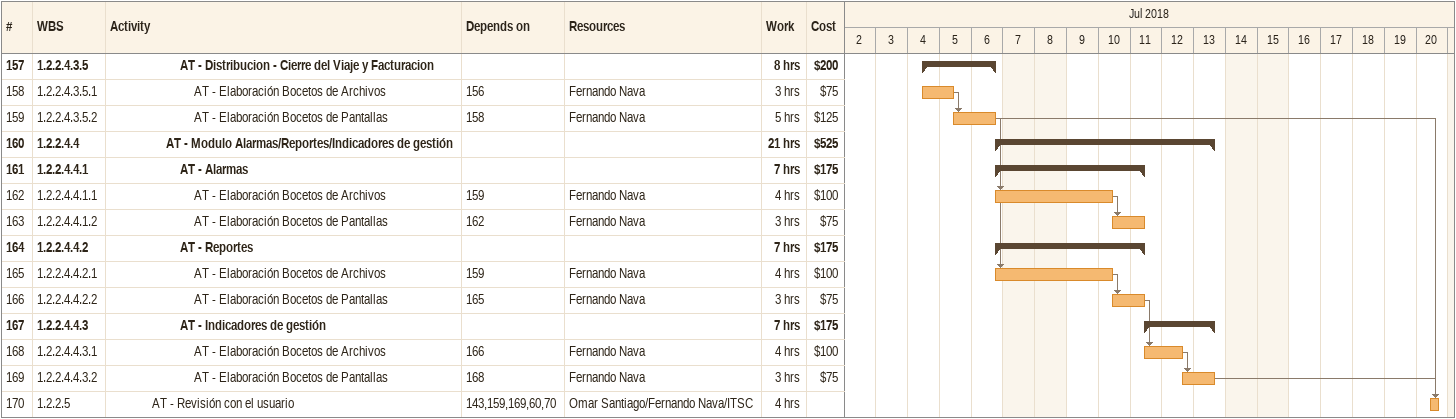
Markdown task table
| ID | WBS | Task | Start | Finish | Predecessors | Resources | Work (h) | Cost ($) |
|---|---|---|---|---|---|---|---|---|
| 157 | 1.2.2.4.3.5 | **AT - Distribucion - Cierre del Viaje y Facturacion** | 2018-07-04 | 2018-07-06 |  |  | 8 | 200 |
| 158 | 1.2.2.4.3.5.1 | AT - Elaboración Bocetos de Archivos | 2018-07-04 | 2018-07-05 | 156 | Fernando Nava | 3 | 75 |
| 159 | 1.2.2.4.3.5.2 | AT - Elaboración Bocetos de Pantallas | 2018-07-05 | 2018-07-06 | 158 | Fernando Nava | 5 | 125 |
| 160 | 1.2.2.4.4 | **AT - Modulo Alarmas/Reportes/Indicadores de gestión** | 2018-07-06 | 2018-07-13 |  |  | 21 | 525 |
| 161 | 1.2.2.4.4.1 | **AT - Alarmas** | 2018-07-06 | 2018-07-11 |  |  | 7 | 175 |
| 162 | 1.2.2.4.4.1.1 | AT - Elaboración Bocetos de Archivos | 2018-07-06 | 2018-07-10 | 159 | Fernando Nava | 4 | 100 |
| 163 | 1.2.2.4.4.1.2 | AT - Elaboración Bocetos de Pantallas | 2018-07-10 | 2018-07-11 | 162 | Fernando Nava | 3 | 75 |
| 164 | 1.2.2.4.4.2 | **AT - Reportes** | 2018-07-06 | 2018-07-11 |  |  | 7 | 175 |
| 165 | 1.2.2.4.4.2.1 | AT - Elaboración Bocetos de Archivos | 2018-07-06 | 2018-07-10 | 159 | Fernando Nava | 4 | 100 |
| 166 | 1.2.2.4.4.2.2 | AT - Elaboración Bocetos de Pantallas | 2018-07-10 | 2018-07-11 | 165 | Fernando Nava | 3 | 75 |
| 167 | 1.2.2.4.4.3 | **AT - Indicadores de gestión** | 2018-07-11 | 2018-07-13 |  |  | 7 | 175 |
| 168 | 1.2.2.4.4.3.1 | AT - Elaboración Bocetos de Archivos | 2018-07-11 | 2018-07-12 | 166 | Fernando Nava | 4 | 100 |
| 169 | 1.2.2.4.4.3.2 | AT - Elaboración Bocetos de Pantallas | 2018-07-12 | 2018-07-13 | 168 | Fernando Nava | 3 | 75 |
| 170 | 1.2.2.5 | AT - Revisión con el usuario | 2018-07-20 | 2018-07-20 | 143, 159, 169, 60, 70 | Omar Santiago/Fernando Nava/ITSC | 4 |  |
